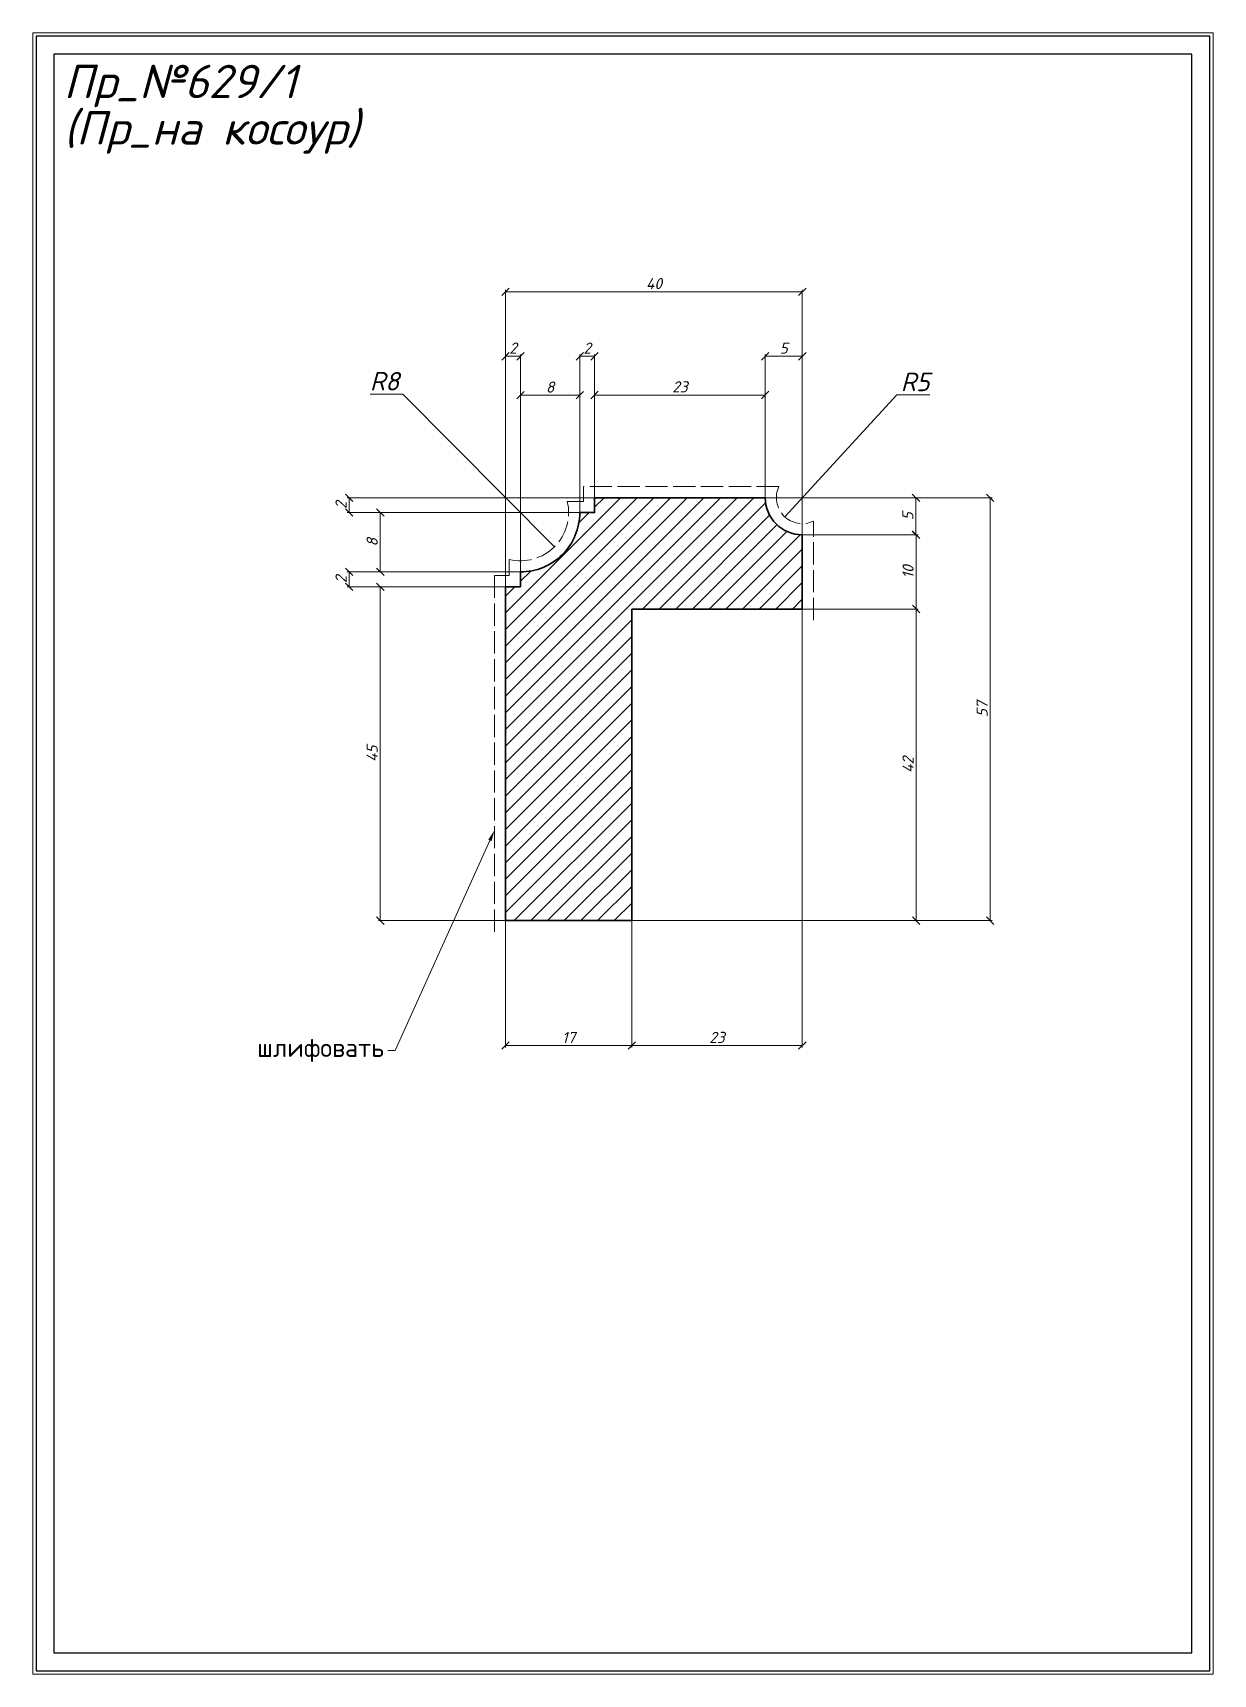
# Model space of a CAD drawing. Header units: millimetres. Extents: x 9405 to 9565, y -1578 to -1357.
import ezdxf
from ezdxf import colors
from ezdxf.entities.mleader import LeaderData, LeaderLine
from ezdxf.math import Vec2, Vec3

# ---------------------------------------------------------------- set-up
doc = ezdxf.new("R2010")
doc.units = ezdxf.units.MM
doc.linetypes.add('ACAD_ISO02W100', pattern=[15, 12, -3])
doc.layers.get('0').update_dxf_attribs({"lineweight": 13})
for name, color, linetype, lineweight in [('профили', 1, 'Continuous', 35), ('служебный слой ЛИНИИ ПУНКТИРНЫЕ', 7, 'ACAD_ISO02W100', 13), ('служебный слой НАДПИСИ', 7, 'Continuous', 13), ('служебный слой РАЗМЕРЫ', 7, 'Continuous', 9), ('служебный слой ШТАМП', 7, 'Continuous', 30), ('служебный слой ШТРИХОВКА', 7, 'Continuous', 5)]:
    doc.layers.add(name, color=color, linetype=linetype, lineweight=lineweight)
doc.styles.add('ЕСКД', font='isocpeur.ttf', dxfattribs={"oblique": 15})
doc.styles.add('ЕСКД штамп_текст', font='isocpeur.ttf')
doc.dimstyles.new('ЕСКД', dxfattribs={"dimtxt": 3.5, "dimasz": 2.5, "dimexe": 0.25, "dimexo": 0, "dimgap": 0.35, "dimtad": 1, "dimdec": 1, "dimzin": 9, "dimtxsty": 'ЕСКД', "dimblk": 'OBLIQUE', "dimcen": 0, "dimclrd": 256, "dimclre": 256, "dimclrt": 256, "dimadec": 1, "dimazin": 0, "dimtfac": 1, "dimtdec": 1, "dimtmove": 0, "dimatfit": 3, "dimldrblk": 'DOTSMALL', "dimfxl": 1, "dimlwd": -1, "dimlwe": -1, "dimarcsym": 0})
doc.dimstyles.new('ЕСКД$4', dxfattribs={"dimtxt": 3.5, "dimasz": 2.5, "dimexe": 0.25, "dimexo": 0, "dimgap": 0.35, "dimtad": 1, "dimtoh": 1, "dimdec": 1, "dimzin": 9, "dimtxsty": 'ЕСКД', "dimblk1": 'OBLIQUE', "dimsah": 1, "dimcen": 0, "dimse1": 1, "dimclrd": 256, "dimclre": 256, "dimclrt": 256, "dimadec": 1, "dimazin": 0, "dimtfac": 1, "dimtdec": 1, "dimtofl": 0, "dimtmove": 0, "dimatfit": 3, "dimldrblk": 'DOTSMALL', "dimfxl": 1, "dimlwd": -1, "dimlwe": -1, "dimarcsym": 2})

# ---------------------------------------------------------------- blocks, each defined once
blk = doc.blocks.new('*D20')
at = {"layer": 'Defpoints', "color": 0, "transparency": 16777216}
for p in [(9465.49, -1415.62), (9471.13, -1421.29)]:
    blk.add_point(p, dxfattribs=at)
at = {"layer": 'служебный слой РАЗМЕРЫ', "transparency": 16777216}
for p, q in [((9450.85, -1405.34), (9455.27, -1405.34)), ((9455.27, -1405.34), (9475.71, -1425.9))]:
    blk.add_line(p, q, dxfattribs=at)
at = {"layer": 'служебный слой РАЗМЕРЫ', "lineweight": 5, "transparency": 16777216, "insert": (9452.81, -1403.59), "char_height": 2.5, "attachment_point": 5, "style": 'ЕСКД'}
blk.add_mtext('R8', dxfattribs=at)
blk = doc.blocks.new('_DotSmall')
at = {"color": 0, "linetype": 'ByBlock', "lineweight": -3, "const_width": 0.5}
blk.add_lwpolyline([(-0.0625, 0, 1), (0.0625, 0, 1)], format="xyb", close=True, dxfattribs=at)
blk = doc.blocks.new('_OBLIQUE')
at = {"color": 0, "linetype": 'ByBlock'}
blk.add_line((-0.5, -0.5), (0.5, 0.5), dxfattribs=at)
blk = doc.blocks.new('*D19')
at = {"layer": 'Defpoints', "color": 0, "transparency": 16777216}
for p in [(9469.13, -1400.23), (9471.13, -1429.29), (9469.13, -1431.29)]:
    blk.add_point(p, dxfattribs=at)
at = {"layer": 'служебный слой РАЗМЕРЫ', "transparency": 16777216}
for p, q in [((9469.13, -1431.29), (9469.13, -1399.98)), ((9471.13, -1400.23), (9469.13, -1400.23)), ((9471.13, -1429.29), (9471.13, -1399.98))]:
    blk.add_line(p, q, dxfattribs=at)
at = {"layer": 'служебный слой РАЗМЕРЫ', "transparency": 16777216, "rotation": 180}
blk.add_blockref('_OBLIQUE', (9469.13, -1400.23), dxfattribs=at)
at = {"layer": 'служебный слой РАЗМЕРЫ', "transparency": 16777216}
blk.add_blockref('_OBLIQUE', (9471.13, -1400.23), dxfattribs=at)
at = {"layer": 'служебный слой РАЗМЕРЫ', "transparency": 16777216, "insert": (9470.13, -1399.13), "char_height": 1.5, "attachment_point": 5, "style": 'ЕСКД'}
blk.add_mtext('2', dxfattribs=at)
blk = doc.blocks.new('*D18')
at = {"layer": 'Defpoints', "color": 0, "transparency": 16777216}
for p in [(9481.13, -1400.23), (9481.13, -1419.29), (9479.13, -1421.29)]:
    blk.add_point(p, dxfattribs=at)
at = {"layer": 'служебный слой РАЗМЕРЫ', "transparency": 16777216}
for p, q in [((9479.13, -1421.29), (9479.13, -1399.98)), ((9479.13, -1400.23), (9481.13, -1400.23)), ((9481.13, -1419.29), (9481.13, -1399.98))]:
    blk.add_line(p, q, dxfattribs=at)
at = {"layer": 'служебный слой РАЗМЕРЫ', "transparency": 16777216, "rotation": 180}
blk.add_blockref('_OBLIQUE', (9479.13, -1400.23), dxfattribs=at)
at = {"layer": 'служебный слой РАЗМЕРЫ', "transparency": 16777216}
blk.add_blockref('_OBLIQUE', (9481.13, -1400.23), dxfattribs=at)
at = {"layer": 'служебный слой РАЗМЕРЫ', "transparency": 16777216, "insert": (9480.13, -1399.13), "char_height": 1.5, "attachment_point": 5, "style": 'ЕСКД'}
blk.add_mtext('2', dxfattribs=at)
blk = doc.blocks.new('*D17')
at = {"layer": 'Defpoints', "color": 0, "transparency": 16777216}
for p in [(9448.04, -1419.29), (9481.13, -1419.29), (9479.13, -1421.29)]:
    blk.add_point(p, dxfattribs=at)
at = {"layer": 'служебный слой РАЗМЕРЫ', "transparency": 16777216}
for p, q in [((9481.13, -1419.29), (9447.79, -1419.29)), ((9448.04, -1421.29), (9448.04, -1419.29)), ((9479.13, -1421.29), (9447.79, -1421.29))]:
    blk.add_line(p, q, dxfattribs=at)
for p, rotation in [((9448.04, -1419.29), 90), ((9448.04, -1421.29), 270)]:
    blk.add_blockref('_OBLIQUE', p, dxfattribs=dict(at, rotation=rotation))
at = {"layer": 'служебный слой РАЗМЕРЫ', "transparency": 16777216, "insert": (9446.94, -1420.29), "char_height": 1.5, "attachment_point": 5, "rotation": 90, "style": 'ЕСКД'}
blk.add_mtext('2', dxfattribs=at)
blk = doc.blocks.new('*D16')
at = {"layer": 'Defpoints', "color": 0, "transparency": 16777216}
for p in [(9512.51, -1415.61), (9509.13, -1419.29)]:
    blk.add_point(p, dxfattribs=at)
at = {"layer": 'служебный слой РАЗМЕРЫ', "transparency": 16777216}
for p, q in [((9521.88, -1405.43), (9506.76, -1421.87)), ((9526.3, -1405.43), (9521.88, -1405.43))]:
    blk.add_line(p, q, dxfattribs=at)
at = {"layer": 'служебный слой РАЗМЕРЫ', "lineweight": 5, "transparency": 16777216, "insert": (9524.34, -1403.68), "char_height": 2.5, "attachment_point": 5, "style": 'ЕСКД'}
blk.add_mtext('R5', dxfattribs=at)
blk = doc.blocks.new('*D15')
at = {"layer": 'Defpoints', "color": 0, "transparency": 16777216}
for p in [(9471.13, -1429.29), (9448.04, -1431.29), (9471.13, -1431.29)]:
    blk.add_point(p, dxfattribs=at)
at = {"layer": 'служебный слой РАЗМЕРЫ', "transparency": 16777216}
for p, q in [((9471.13, -1429.29), (9447.79, -1429.29)), ((9448.04, -1429.29), (9448.04, -1431.29)), ((9471.13, -1431.29), (9447.79, -1431.29))]:
    blk.add_line(p, q, dxfattribs=at)
for p, rotation in [((9448.04, -1429.29), 90), ((9448.04, -1431.29), 270)]:
    blk.add_blockref('_OBLIQUE', p, dxfattribs=dict(at, rotation=rotation))
at = {"layer": 'служебный слой РАЗМЕРЫ', "transparency": 16777216, "insert": (9446.94, -1430.29), "char_height": 1.5, "attachment_point": 5, "rotation": 90, "style": 'ЕСКД'}
blk.add_mtext('2', dxfattribs=at)
blk = doc.blocks.new('*D14')
at = {"layer": 'Defpoints', "color": 0, "transparency": 16777216}
for p in [(9469.13, -1431.29), (9452.24, -1476.29), (9469.13, -1476.29)]:
    blk.add_point(p, dxfattribs=at)
at = {"layer": 'служебный слой РАЗМЕРЫ', "transparency": 16777216}
for p, q in [((9469.13, -1431.29), (9451.99, -1431.29)), ((9452.24, -1431.29), (9452.24, -1476.29)), ((9469.13, -1476.29), (9451.99, -1476.29))]:
    blk.add_line(p, q, dxfattribs=at)
for p, rotation in [((9452.24, -1431.29), 90), ((9452.24, -1476.29), 270)]:
    blk.add_blockref('_OBLIQUE', p, dxfattribs=dict(at, rotation=rotation))
at = {"layer": 'служебный слой РАЗМЕРЫ', "transparency": 16777216, "insert": (9451.14, -1453.79), "char_height": 1.5, "attachment_point": 5, "rotation": 90, "style": 'ЕСКД'}
blk.add_mtext('45', dxfattribs=at)
blk = doc.blocks.new('*D12')
at = {"layer": 'Defpoints', "color": 0, "transparency": 16777216}
for p in [(9509.13, -1424.29), (9509.02, -1434.29), (9524.48, -1434.29)]:
    blk.add_point(p, dxfattribs=at)
at = {"layer": 'служебный слой РАЗМЕРЫ', "transparency": 16777216}
for p, q in [((9509.13, -1424.29), (9524.73, -1424.29)), ((9524.48, -1424.29), (9524.48, -1434.29)), ((9509.02, -1434.29), (9524.73, -1434.29))]:
    blk.add_line(p, q, dxfattribs=at)
for p, rotation in [((9524.48, -1424.29), 90), ((9524.48, -1434.29), 270)]:
    blk.add_blockref('_OBLIQUE', p, dxfattribs=dict(at, rotation=rotation))
at = {"layer": 'служебный слой РАЗМЕРЫ', "transparency": 16777216, "insert": (9523.38, -1429.29), "char_height": 1.5, "attachment_point": 5, "rotation": 90, "style": 'ЕСКД'}
blk.add_mtext('10', dxfattribs=at)
blk = doc.blocks.new('*D11')
at = {"layer": 'Defpoints', "color": 0, "transparency": 16777216}
for p in [(9509.02, -1434.29), (9486.13, -1476.29), (9524.48, -1476.29)]:
    blk.add_point(p, dxfattribs=at)
at = {"layer": 'служебный слой РАЗМЕРЫ', "transparency": 16777216}
for p, q in [((9509.02, -1434.29), (9524.73, -1434.29)), ((9524.48, -1434.29), (9524.48, -1476.29)), ((9486.13, -1476.29), (9524.73, -1476.29))]:
    blk.add_line(p, q, dxfattribs=at)
for p, rotation in [((9524.48, -1434.29), 90), ((9524.48, -1476.29), 270)]:
    blk.add_blockref('_OBLIQUE', p, dxfattribs=dict(at, rotation=rotation))
at = {"layer": 'служебный слой РАЗМЕРЫ', "transparency": 16777216, "insert": (9523.38, -1455.29), "char_height": 1.5, "attachment_point": 5, "rotation": 90, "style": 'ЕСКД'}
blk.add_mtext('42', dxfattribs=at)
blk = doc.blocks.new('*D9')
at = {"layer": 'Defpoints', "color": 0, "transparency": 16777216}
for p in [(9486.13, -1434.29), (9509.13, -1434.29), (9486.13, -1493.13)]:
    blk.add_point(p, dxfattribs=at)
at = {"layer": 'служебный слой РАЗМЕРЫ', "transparency": 16777216}
for p, q in [((9486.13, -1434.29), (9486.13, -1493.38)), ((9509.13, -1434.29), (9509.13, -1493.38)), ((9509.13, -1493.13), (9486.13, -1493.13))]:
    blk.add_line(p, q, dxfattribs=at)
at = {"layer": 'служебный слой РАЗМЕРЫ', "transparency": 16777216, "rotation": 180}
blk.add_blockref('_OBLIQUE', (9486.13, -1493.13), dxfattribs=at)
at = {"layer": 'служебный слой РАЗМЕРЫ', "transparency": 16777216}
blk.add_blockref('_OBLIQUE', (9509.13, -1493.13), dxfattribs=at)
at = {"layer": 'служебный слой РАЗМЕРЫ', "transparency": 16777216, "insert": (9497.63, -1492.03), "char_height": 1.5, "attachment_point": 5, "style": 'ЕСКД'}
blk.add_mtext('23', dxfattribs=at)
blk = doc.blocks.new('*D8')
at = {"layer": 'Defpoints', "color": 0, "transparency": 16777216}
for p in [(9504.13, -1400.23), (9504.13, -1419.29), (9509.13, -1424.29)]:
    blk.add_point(p, dxfattribs=at)
at = {"layer": 'служебный слой РАЗМЕРЫ', "transparency": 16777216}
for p, q in [((9504.13, -1419.29), (9504.13, -1399.98)), ((9509.13, -1400.23), (9504.13, -1400.23)), ((9509.13, -1424.29), (9509.13, -1399.98))]:
    blk.add_line(p, q, dxfattribs=at)
at = {"layer": 'служебный слой РАЗМЕРЫ', "transparency": 16777216, "rotation": 180}
blk.add_blockref('_OBLIQUE', (9504.13, -1400.23), dxfattribs=at)
at = {"layer": 'служебный слой РАЗМЕРЫ', "transparency": 16777216}
blk.add_blockref('_OBLIQUE', (9509.13, -1400.23), dxfattribs=at)
at = {"layer": 'служебный слой РАЗМЕРЫ', "transparency": 16777216, "insert": (9506.63, -1399.13), "char_height": 1.5, "attachment_point": 5, "style": 'ЕСКД'}
blk.add_mtext('5', dxfattribs=at)
blk = doc.blocks.new('*D7')
at = {"layer": 'Defpoints', "color": 0, "transparency": 16777216}
for p in [(9481.13, -1405.45), (9481.13, -1419.29), (9504.13, -1419.29)]:
    blk.add_point(p, dxfattribs=at)
at = {"layer": 'служебный слой РАЗМЕРЫ', "transparency": 16777216}
for p, q in [((9481.13, -1419.29), (9481.13, -1405.2)), ((9504.13, -1405.45), (9481.13, -1405.45)), ((9504.13, -1419.29), (9504.13, -1405.2))]:
    blk.add_line(p, q, dxfattribs=at)
at = {"layer": 'служебный слой РАЗМЕРЫ', "transparency": 16777216, "rotation": 180}
blk.add_blockref('_OBLIQUE', (9481.13, -1405.45), dxfattribs=at)
at = {"layer": 'служебный слой РАЗМЕРЫ', "transparency": 16777216}
blk.add_blockref('_OBLIQUE', (9504.13, -1405.45), dxfattribs=at)
at = {"layer": 'служебный слой РАЗМЕРЫ', "transparency": 16777216, "insert": (9492.63, -1404.35), "char_height": 1.5, "attachment_point": 5, "style": 'ЕСКД'}
blk.add_mtext('23', dxfattribs=at)
blk = doc.blocks.new('*D6')
at = {"layer": 'Defpoints', "color": 0, "transparency": 16777216}
for p in [(9471.13, -1405.48), (9479.13, -1421.29), (9471.13, -1429.29)]:
    blk.add_point(p, dxfattribs=at)
at = {"layer": 'служебный слой РАЗМЕРЫ', "transparency": 16777216}
for p, q in [((9471.13, -1429.29), (9471.13, -1405.23)), ((9479.13, -1405.48), (9471.13, -1405.48)), ((9479.13, -1421.29), (9479.13, -1405.23))]:
    blk.add_line(p, q, dxfattribs=at)
at = {"layer": 'служебный слой РАЗМЕРЫ', "transparency": 16777216, "rotation": 180}
blk.add_blockref('_OBLIQUE', (9471.13, -1405.48), dxfattribs=at)
at = {"layer": 'служебный слой РАЗМЕРЫ', "transparency": 16777216}
blk.add_blockref('_OBLIQUE', (9479.13, -1405.48), dxfattribs=at)
at = {"layer": 'служебный слой РАЗМЕРЫ', "transparency": 16777216, "insert": (9475.13, -1404.38), "char_height": 1.5, "attachment_point": 5, "style": 'ЕСКД'}
blk.add_mtext('8', dxfattribs=at)
blk = doc.blocks.new('*D5')
at = {"layer": 'Defpoints', "color": 0, "transparency": 16777216}
for p in [(9469.13, -1391.53), (9509.13, -1424.29), (9469.13, -1431.29)]:
    blk.add_point(p, dxfattribs=at)
at = {"layer": 'служебный слой РАЗМЕРЫ', "transparency": 16777216}
for p, q in [((9469.13, -1431.29), (9469.13, -1391.28)), ((9509.13, -1424.29), (9509.13, -1391.28)), ((9509.13, -1391.53), (9469.13, -1391.53))]:
    blk.add_line(p, q, dxfattribs=at)
at = {"layer": 'служебный слой РАЗМЕРЫ', "transparency": 16777216, "rotation": 180}
blk.add_blockref('_OBLIQUE', (9469.13, -1391.53), dxfattribs=at)
at = {"layer": 'служебный слой РАЗМЕРЫ', "transparency": 16777216}
blk.add_blockref('_OBLIQUE', (9509.13, -1391.53), dxfattribs=at)
at = {"layer": 'служебный слой РАЗМЕРЫ', "transparency": 16777216, "insert": (9489.13, -1390.43), "char_height": 1.5, "attachment_point": 5, "style": 'ЕСКД'}
blk.add_mtext('40', dxfattribs=at)
blk = doc.blocks.new('*D4')
at = {"layer": 'Defpoints', "color": 0, "transparency": 16777216}
for p in [(9479.13, -1421.29), (9452.24, -1429.29), (9471.13, -1429.29)]:
    blk.add_point(p, dxfattribs=at)
at = {"layer": 'служебный слой РАЗМЕРЫ', "transparency": 16777216}
for p, q in [((9479.13, -1421.29), (9451.99, -1421.29)), ((9452.24, -1421.29), (9452.24, -1429.29)), ((9471.13, -1429.29), (9451.99, -1429.29))]:
    blk.add_line(p, q, dxfattribs=at)
for p, rotation in [((9452.24, -1421.29), 90), ((9452.24, -1429.29), 270)]:
    blk.add_blockref('_OBLIQUE', p, dxfattribs=dict(at, rotation=rotation))
at = {"layer": 'служебный слой РАЗМЕРЫ', "transparency": 16777216, "insert": (9451.14, -1425.29), "char_height": 1.5, "attachment_point": 5, "rotation": 90, "style": 'ЕСКД'}
blk.add_mtext('8', dxfattribs=at)

msp = doc.modelspace()

# ---------------------------------------------------------------- hatches: boundary and pattern name
at = {"layer": 'служебный слой ШТРИХОВКА'}
h = msp.add_hatch(dxfattribs=at)
h.set_pattern_fill('ANSI31', color=256, scale=0.5, style=0)
h.set_pattern_definition([(45, (9236.2749, -697.7881), (-1.122532, 1.122532), [])])
h.paths.add_polyline_path([(9481.13, -1419.29), (9481.13, -1421.29), (9479.13, -1421.29, -0.414214), (9471.13, -1429.29), (9471.13, -1431.29), (9469.13, -1431.29), (9469.13, -1476.29), (9486.13, -1476.29), (9486.13, -1434.29), (9509.13, -1434.29), (9509.13, -1424.29, -0.414214), (9504.13, -1419.29)])

# ---------------------------------------------------------------- linework, layer by layer
at = {"layer": 'профили', "ltscale": 10}
msp.add_lwpolyline([(9486.13, -1434.29), (9509.13, -1434.29), (9509.13, -1424.29, -0.414214), (9504.13, -1419.29), (9481.13, -1419.29), (9481.13, -1421.29), (9479.13, -1421.29, -0.414214), (9471.13, -1429.29), (9471.13, -1431.29), (9469.13, -1431.29), (9469.13, -1476.29), (9486.13, -1476.29)], format="xyb", close=True, dxfattribs=at)
at = {"layer": 'служебный слой ЛИНИИ ПУНКТИРНЫЕ', "ltscale": 0.25}
msp.add_lwpolyline([(9510.63, -1435.79), (9510.63, -1422.45, -0.705121), (9505.97, -1417.79), (9479.63, -1417.79), (9479.63, -1419.79), (9477.45, -1419.79, -0.558221), (9469.63, -1427.62), (9469.63, -1429.79), (9467.63, -1429.79), (9467.63, -1477.79)], format="xyb", dxfattribs=at)
at = {"layer": 'служебный слой ШТАМП', "color": 6, "lineweight": 5, "ltscale": 100}
msp.add_lwpolyline([(9564.52, -1356.63), (9405.4, -1356.63), (9405.4, -1577.85), (9564.52, -1577.85)], close=True, dxfattribs=at)
at = {"layer": 'служебный слой ШТАМП', "ltscale": 100}
for points in [[(9564.06, -1357.09), (9405.85, -1357.09), (9405.85, -1577.39), (9564.06, -1577.39)], [(9561.66, -1359.49), (9408.25, -1359.49), (9408.25, -1574.99), (9561.66, -1574.99)]]:
    msp.add_lwpolyline(points, close=True, dxfattribs=at)

# ---------------------------------------------------------------- texts
at = {"layer": 'служебный слой НАДПИСИ', "style": 'ЕСКД', "oblique": 15}
for s, p in [('Пр_№629/1', (9409.55, -1365.44)), ('(Пр_на косоур)', (9409.55, -1371.7))]:
    msp.add_text(s, height=4.5, dxfattribs=at).set_placement(p)

# ---------------------------------------------------------------- dimensions: what is measured, and where the dimension line sits
at = {"layer": 'служебный слой РАЗМЕРЫ'}
for base, p1, p2, picture, middle in [((9469.13, -1391.53), (9509.13, -1424.29), (9469.13, -1431.29), '*D5', (9489.13, -1390.43)), ((9469.13, -1400.23), (9471.13, -1429.29), (9469.13, -1431.29), '*D19', (9470.13, -1399.13)), ((9481.13, -1400.23), (9479.13, -1421.29), (9481.13, -1419.29), '*D18', (9480.13, -1399.13)), ((9504.13, -1400.23), (9509.13, -1424.29), (9504.13, -1419.29), '*D8', (9506.63, -1399.13)), ((9471.13, -1405.48), (9479.13, -1421.29), (9471.13, -1429.29), '*D6', (9475.13, -1404.38)), ((9481.13, -1405.45), (9504.13, -1419.29), (9481.13, -1419.29), '*D7', (9492.63, -1404.35)), ((9486.13, -1493.13), (9509.13, -1434.29), (9486.13, -1434.29), '*D9', (9497.63, -1492.03))]:
    dim = msp.add_linear_dim(base=base, p1=p1, p2=p2, dimstyle='ЕСКД', override={"dimtxt": 1.5, "dimasz": 1}, dxfattribs=at)
    dim.commit()
    dim.dimension.update_dxf_attribs({"geometry": picture, "text_midpoint": middle})
at = {"layer": 'служебный слой РАЗМЕРЫ', "lineweight": 5}
for center, mpoint, picture, middle in [((9471.13, -1421.29), (9465.49, -1415.62), '*D20', (9452.81, -1405.34)), ((9509.13, -1419.29), (9512.51, -1415.61), '*D16', (9524.34, -1405.43))]:
    dim = msp.add_radius_dim(center=center, mpoint=mpoint, dimstyle='ЕСКД$4', override={"dimtxt": 2.5, "dimasz": 1.5, "dimgap": 0.5}, dxfattribs=at)
    dim.commit()
    dim.dimension.update_dxf_attribs({"geometry": picture, "text_midpoint": middle, "dimtype": 132})
at = {"layer": 'служебный слой РАЗМЕРЫ'}
for base, p1, p2, picture, middle in [((9448.04, -1419.29), (9479.13, -1421.29), (9481.13, -1419.29), '*D17', (9446.94, -1420.29)), ((9452.24, -1429.29), (9479.13, -1421.29), (9471.13, -1429.29), '*D4', (9451.14, -1425.29)), ((9524.48, -1434.29), (9509.13, -1424.29), (9509.02, -1434.29), '*D12', (9523.38, -1429.29)), ((9448.04, -1431.29), (9471.13, -1429.29), (9471.13, -1431.29), '*D15', (9446.94, -1430.29)), ((9452.24, -1476.29), (9469.13, -1431.29), (9469.13, -1476.29), '*D14', (9451.14, -1453.79)), ((9524.48, -1476.29), (9509.02, -1434.29), (9486.13, -1476.29), '*D11', (9523.38, -1455.29))]:
    dim = msp.add_linear_dim(base=base, p1=p1, p2=p2, angle=90, dimstyle='ЕСКД', override={"dimtxt": 1.5, "dimasz": 1}, dxfattribs=at)
    dim.commit()
    dim.dimension.update_dxf_attribs({"geometry": picture, "text_midpoint": middle})
for base, p1 in [((9534.46, -1419.29), (9486.13, -1476.29)), ((9524.45, -1419.29), (9509.13, -1424.29))]:
    msp.add_linear_dim(base=base, p1=p1, p2=(9504.13, -1419.29), angle=90, dimstyle='ЕСКД', override={"dimtxt": 1.5, "dimasz": 1}, dxfattribs=at).render()
msp.add_linear_dim(base=(9486.13, -1493.13), p1=(9469.13, -1476.29), p2=(9486.13, -1476.29), dimstyle='ЕСКД', override={"dimtxt": 1.5, "dimasz": 1}, dxfattribs=at).render()

# ---------------------------------------------------------------- leaders
ml = msp.add_multileader_mtext('Standard', dxfattribs=at)
ml.set_content('\\A1;{\\fISOCPEUR|b1|i0|c204|p34;шлифовать}', color=256, style='ЕСКД штамп_текст')
ml.set_leader_properties(color=256, linetype='ByLayer', lineweight=-1)
ml.build(insert=Vec2(0, 0))
ml.multileader.update_dxf_attribs({"dogleg_length": 1, "arrow_head_size": 1.5})
ctx = ml.context
ctx.base_point, ctx.char_height, ctx.arrow_head_size, ctx.landing_gap_size, ctx.plane_origin = Vec3(9435.37, -1493.78), 2.5, 1.5, 0.5, Vec3(9452.92, -1451.31)
ctx.text_align_type = 2
notes = []
notes.append((ctx, [(0, (1, 1, 0), (9454.26, -1493.78), (-1, 0), 1, [(0, [(9467.63, -1464.11)], 0, [])])]))
ctx.mtext.insert, ctx.mtext.alignment, ctx.mtext.flow_direction = Vec3(9452.76, -1492.16), 3, 5
for ctx, leaders in notes:
    for number, flags, end, landing, length, lines in leaders:
        leader = LeaderData()
        leader.index, (leader.has_last_leader_line, leader.has_dogleg_vector, leader.attachment_direction) = number, flags
        leader.last_leader_point, leader.dogleg_vector, leader.dogleg_length = Vec3(end), Vec3(landing), length
        for number, points, colour, breaks in lines:
            line = LeaderLine()
            line.index, line.vertices, line.color, line.breaks = number, Vec3.list(points), colors.encode_raw_color(colour), breaks
            leader.lines.append(line)
        ctx.leaders.append(leader)

doc.saveas('drawing.dxf')
